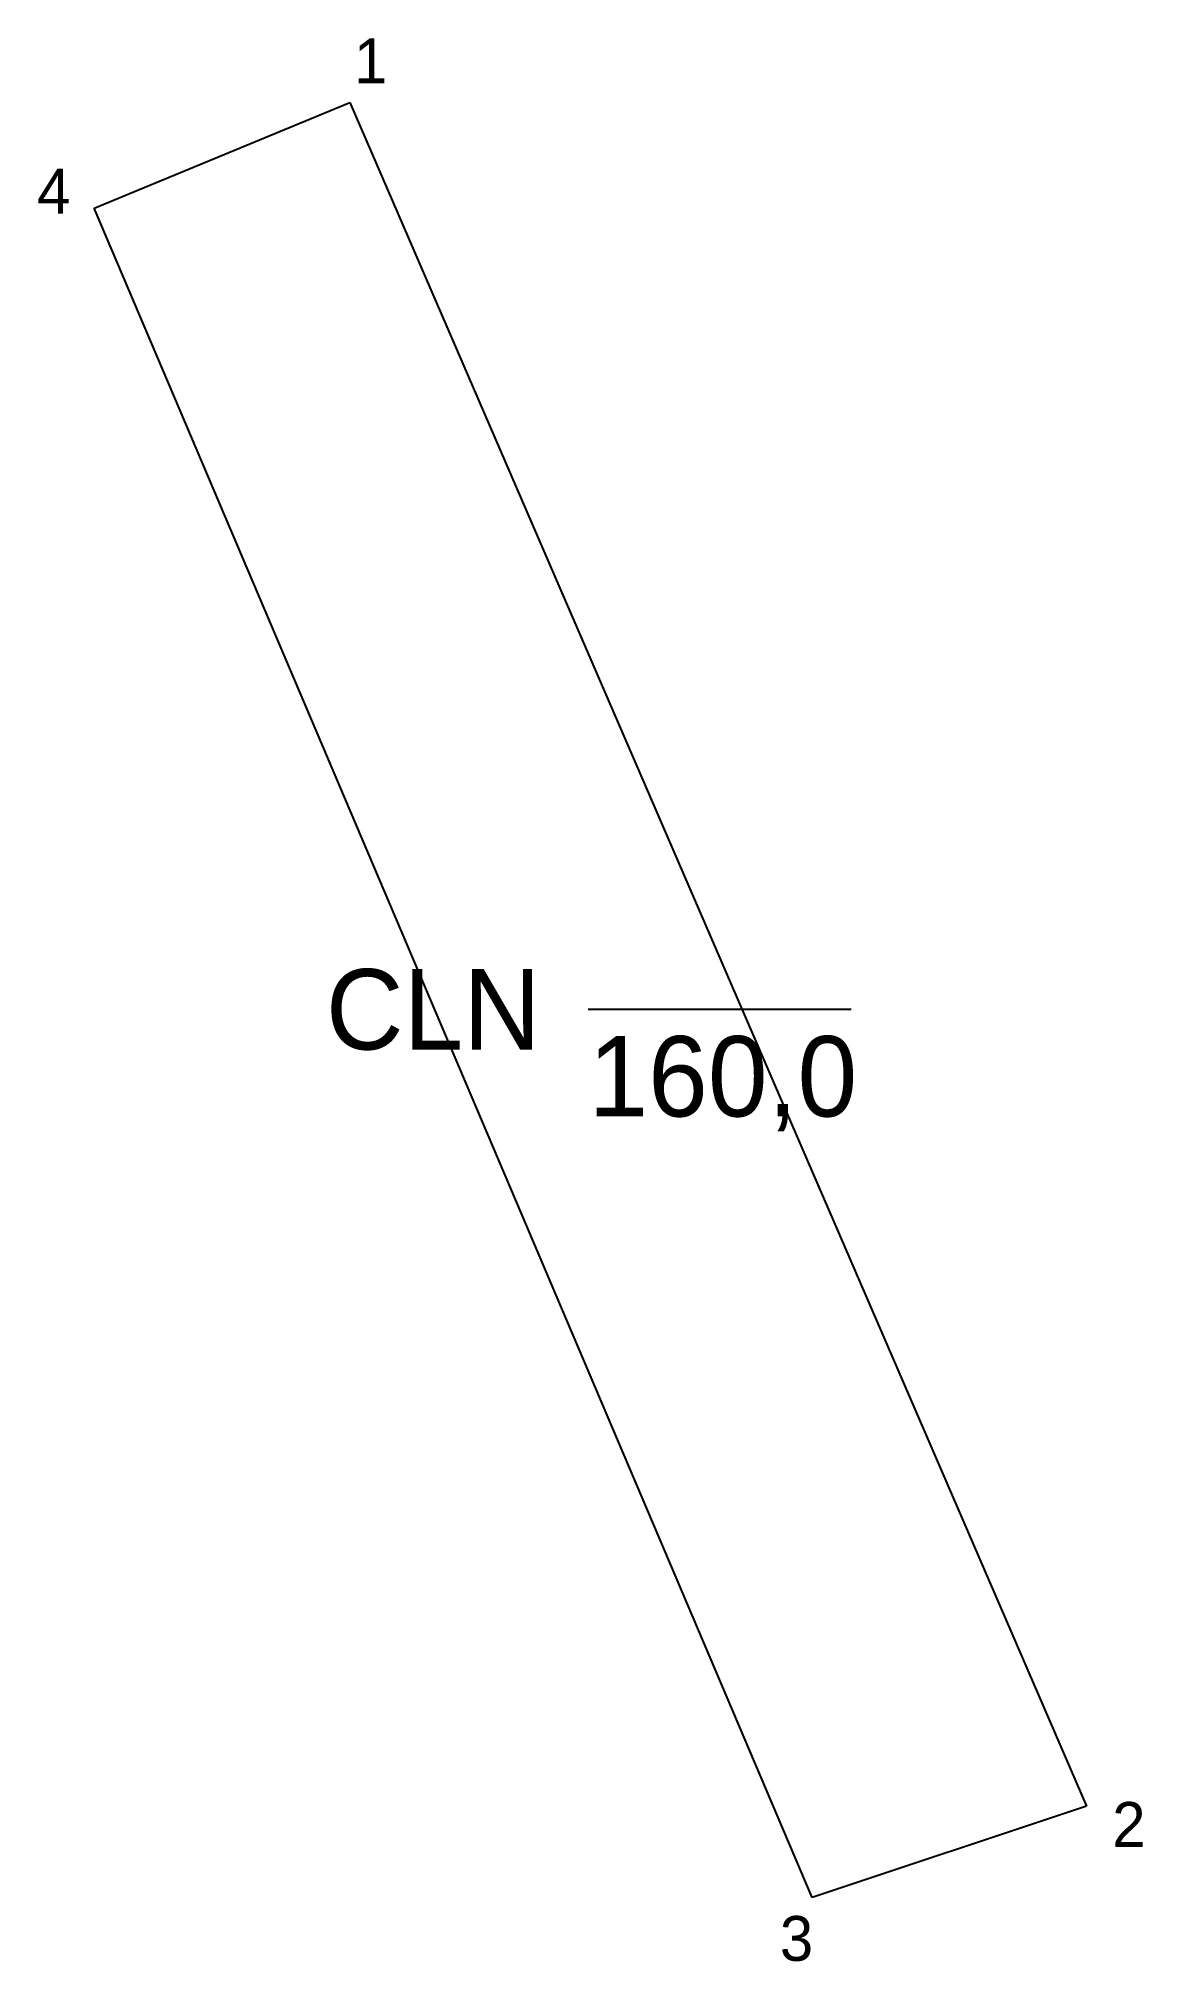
# Model space of a CAD drawing. Extents: x 550702 to 550721.3, y 1838317.1 to 1838350.7.
import ezdxf

# ---------------------------------------------------------------- set-up
doc = ezdxf.new("R2010")
doc.units = 0
for name, color, linetype in [('CanhThua', 7, 'Continuous'), ('NhanDiaChinhThua', 7, 'Continuous'), ('SoHieuDinhThua', 7, 'Continuous')]:
    doc.layers.add(name, color=color, linetype=linetype)

msp = doc.modelspace()

# ---------------------------------------------------------------- linework, layer by layer
at = {"layer": 'CanhThua'}
for p, q in [((550702.948, 1838347.772), (550707.423, 1838349.621)), ((550707.423, 1838349.621), (550720.317, 1838319.811)), ((550715.516, 1838318.211), (550702.948, 1838347.772)), ((550720.317, 1838319.811), (550715.516, 1838318.211))]:
    msp.add_line(p, q, dxfattribs=at)
at = {"layer": 'NhanDiaChinhThua'}
msp.add_line((550711.598, 1838333.754), (550716.201, 1838333.754), dxfattribs=at)

# ---------------------------------------------------------------- texts
for s, p in [('CLN', (550707.006, 1838333.05)), ('160,0', (550711.599, 1838331.878))]:
    msp.add_text(s, height=1.4068, dxfattribs=at).set_placement(p)
at = {"layer": 'SoHieuDinhThua'}
for s, p in [('1', (550707.499, 1838349.956)), ('4', (550701.951, 1838347.677)), ('2', (550720.768, 1838319.098)), ('3', (550714.951, 1838317.103))]:
    msp.add_text(s, height=0.785, dxfattribs=at).set_placement(p)

doc.saveas('drawing.dxf')
